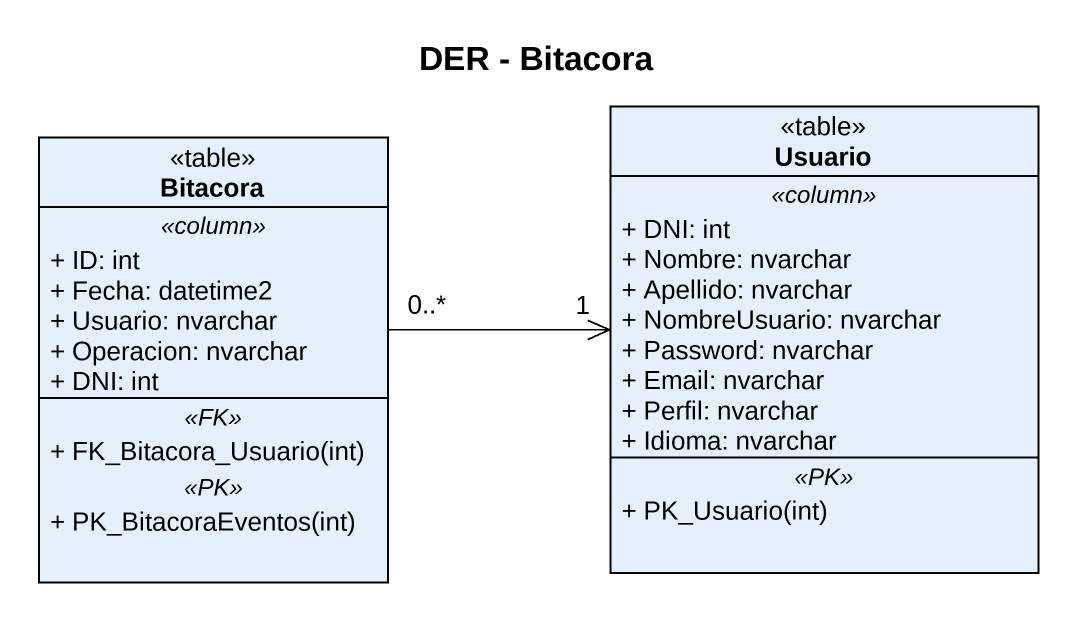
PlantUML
@startuml
title DER - Bitacora
hide circle
hide empty members
skinparam classAttributeIconSize 0
class Usuario <<table>> {
  .. <<column>> ..
  + DNI: int
  + Nombre: nvarchar
  + Apellido: nvarchar
  + NombreUsuario: nvarchar
  + Password: nvarchar
  + Email: nvarchar
  + Perfil: nvarchar
  + Idioma: nvarchar
  .. <<PK>> ..
  + PK_Usuario(int)
}
class Bitacora <<table>> {
  .. <<column>> ..
  + ID: int
  + Fecha: datetime2
  + Usuario: nvarchar
  + Operacion: nvarchar
  + DNI: int
  .. <<FK>> ..
  + FK_Bitacora_Usuario(int)
  .. <<PK>> ..
  + PK_BitacoraEventos(int)
}
Bitacora "0..*" -right-> "1" Usuario
@enduml
